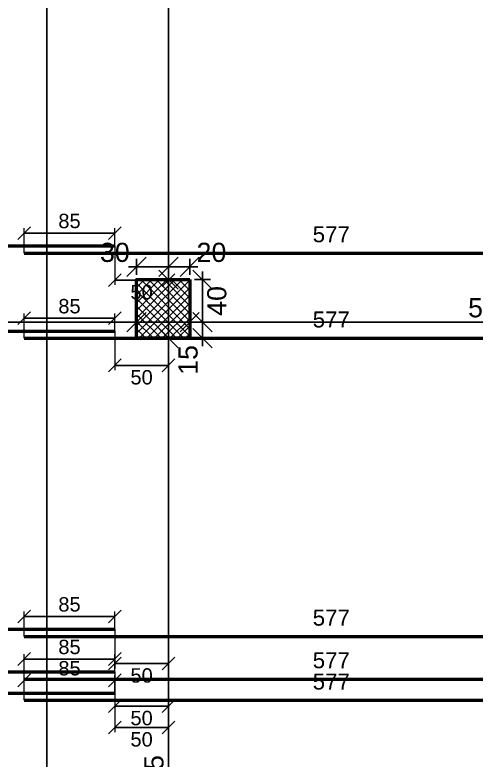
# Model space of a CAD drawing. Header units: millimetres. Extents: x -404 to 6018, y -5139 to 7890.
# Drawn here: x 861 to 1294, y -4361 to -3662 of the extents above; entities that cross this region are included whole.
import ezdxf

# ---------------------------------------------------------------- set-up
doc = ezdxf.new("R2010")
doc.units = ezdxf.units.MM
doc.linetypes.add('ZWCAD_ISO04W100', pattern=[30.5, 24, -3, 0.5, -3])
doc.layers.add('AXIS LINES', color=255, linetype='ZWCAD_ISO04W100', lineweight=13)
doc.layers.add('COLUMN', color=140, linetype='Continuous', lineweight=53)
for name, color, linetype in [('FW_COLUMN_HATCH', 8, 'Continuous'), ('FW_DIM', 7, 'Continuous'), ('REB_TOP_MESH_X', 5, 'Continuous'), ('REB_TOP_MESH_X_AXDIM', 5, 'Continuous'), ('REB_TOP_MESH_X_LAP', 5, 'Continuous'), ('REB_TOP_MESH_X_RANGE', 5, 'Continuous')]:
    doc.layers.add(name, color=color, linetype=linetype)
doc.styles.get("Standard").update_dxf_attribs({"font": 'arial.ttf'})
doc.dimstyles.new('FW_DIM', dxfattribs={"dimtxt": 18, "dimasz": 9, "dimexe": 7.5, "dimexo": 4.5, "dimgap": 4.5, "dimtad": 1, "dimdec": 0, "dimtxsty": 'Standard', "dimtsz": 9, "dimcen": 2.5, "dimdle": 7.5, "dimclrd": 256, "dimclre": 256, "dimclrt": 7, "dimazin": 3, "dimtfac": 1, "dimtmove": 2, "dimatfit": 3})
doc.dimstyles.new('REBAR LAP', dxfattribs={"dimtxt": 13.5, "dimasz": 2.5, "dimexe": 4.5, "dimexo": 0, "dimgap": 4.5, "dimtad": 1, "dimdec": 0, "dimtxsty": 'Standard', "dimtsz": 6, "dimcen": 2.5, "dimclrd": 6, "dimclre": 6, "dimclrt": 7, "dimazin": 3, "dimtfac": 1, "dimtmove": 2, "dimatfit": 3, "dimlwd": 25, "dimlwe": 18})
doc.dimstyles.new('REBAR M-200', dxfattribs={"dimtxt": 15, "dimasz": 15, "dimexe": 25, "dimexo": 12.5, "dimgap": 10, "dimtad": 1, "dimdec": 0, "dimtxsty": 'Standard', "dimblk": 'NONE', "dimcen": 50, "dimse1": 1, "dimse2": 1, "dimclrd": 6, "dimclre": 6, "dimclrt": 7, "dimazin": 3, "dimtfac": 1, "dimtmove": 2, "dimatfit": 3, "dimldrblk": 'NONE', "dimlwd": 53})
doc.dimstyles.new('REBAR RANGE', dxfattribs={"dimtxt": 15, "dimasz": 2.5, "dimexe": 0, "dimexo": 0, "dimgap": 10, "dimtad": 1, "dimdec": 0, "dimtxsty": 'Standard', "dimtsz": 7.5, "dimcen": 2.5, "dimse1": 1, "dimse2": 1, "dimclrd": 6, "dimclre": 6, "dimclrt": 7, "dimazin": 3, "dimtfac": 1, "dimtmove": 2, "dimatfit": 3, "dimlwd": 25})

# ---------------------------------------------------------------- blocks, each defined once
blk = doc.blocks.new('*D1110')
at = {"color": 6, "lineweight": 53}
blk.add_line((504.5, -4238.36), (954.5, -4238.36), dxfattribs=at)
at = {"layer": 'Defpoints'}
for p in [(504.5, -4238.36), (504.5, -4238.36), (954.5, -4238.36)]:
    blk.add_point(p, dxfattribs=at)
at = {"layer": 'REB_TOP_MESH_X', "color": 7, "insert": (729.5, -4220.86), "char_height": 15, "attachment_point": 5}
blk.add_mtext('450', dxfattribs=at)
blk = doc.blocks.new('_NONE')
blk = doc.blocks.new('*D1111')
at = {"color": 6, "lineweight": 53}
blk.add_line((869.5, -4245.11), (1446.5, -4245.11), dxfattribs=at)
at = {"layer": 'Defpoints'}
for p in [(869.5, -4245.11), (869.5, -4245.11), (1446.5, -4245.11)]:
    blk.add_point(p, dxfattribs=at)
at = {"layer": 'REB_TOP_MESH_X', "color": 7, "insert": (1158, -4227.61), "char_height": 15, "attachment_point": 5}
blk.add_mtext('577', dxfattribs=at)
blk = doc.blocks.new('_Oblique')
at = {"color": 0, "linetype": 'ByBlock', "lineweight": -2}
blk.add_line((-0.5, -0.5), (0.5, 0.5), dxfattribs=at)
blk = doc.blocks.new('*D1115')
at = {"color": 6, "lineweight": 18}
for p, q in [((869.5, -4245.11), (869.5, -4221.86)), ((954.5, -4238.36), (954.5, -4221.86))]:
    blk.add_line(p, q, dxfattribs=at)
at = {"color": 6, "lineweight": 25}
blk.add_line((869.5, -4226.36), (954.5, -4226.36), dxfattribs=at)
at = {"layer": 'Defpoints'}
for p in [(869.5, -4226.36), (954.5, -4238.36), (869.5, -4245.11)]:
    blk.add_point(p, dxfattribs=at)
at = {"layer": 'REB_TOP_MESH_X_LAP', "color": 6, "xscale": 12, "yscale": 12}
for p in [(869.5, -4226.36), (954.5, -4226.36)]:
    blk.add_blockref('_OBLIQUE', p, dxfattribs=at)
at = {"layer": 'REB_TOP_MESH_X_LAP', "color": 7, "insert": (912, -4215.11), "char_height": 13.5, "attachment_point": 5}
blk.add_mtext('85', dxfattribs=at)
blk = doc.blocks.new('*D1116')
at = {"color": 6, "lineweight": 18}
for p, q in [((954.5, -4238.36), (954.5, -4275.11)), ((1005, -4238.36), (1005, -4275.11))]:
    blk.add_line(p, q, dxfattribs=at)
at = {"color": 6, "lineweight": 25}
blk.add_line((1005, -4270.61), (954.5, -4270.61), dxfattribs=at)
at = {"layer": 'Defpoints'}
for p in [(954.5, -4238.36), (1005, -4238.36), (1005, -4270.61)]:
    blk.add_point(p, dxfattribs=at)
at = {"layer": 'REB_TOP_MESH_X_AXDIM', "color": 6, "xscale": 12, "yscale": 12}
for p in [(954.5, -4270.61), (1005, -4270.61)]:
    blk.add_blockref('_OBLIQUE', p, dxfattribs=at)
at = {"layer": 'REB_TOP_MESH_X_AXDIM', "color": 7, "insert": (979.75, -4281.86), "char_height": 13.5, "attachment_point": 5}
blk.add_mtext('50', dxfattribs=at)
blk = doc.blocks.new('*D1151')
at = {"color": 6, "lineweight": 53}
blk.add_line((504.5, -4298.36), (954.5, -4298.36), dxfattribs=at)
at = {"layer": 'Defpoints'}
for p in [(504.5, -4298.36), (504.5, -4298.36), (954.5, -4298.36)]:
    blk.add_point(p, dxfattribs=at)
at = {"layer": 'REB_TOP_MESH_X', "color": 7, "insert": (729.5, -4280.86), "char_height": 15, "attachment_point": 5}
blk.add_mtext('450', dxfattribs=at)
blk = doc.blocks.new('*D1152')
at = {"color": 6, "lineweight": 53}
blk.add_line((869.5, -4305.11), (1446.5, -4305.11), dxfattribs=at)
at = {"layer": 'Defpoints'}
for p in [(869.5, -4305.11), (869.5, -4305.11), (1446.5, -4305.11)]:
    blk.add_point(p, dxfattribs=at)
at = {"layer": 'REB_TOP_MESH_X', "color": 7, "insert": (1158, -4287.61), "char_height": 15, "attachment_point": 5}
blk.add_mtext('577', dxfattribs=at)
blk = doc.blocks.new('*D1156')
at = {"color": 6, "lineweight": 18}
for p, q in [((869.5, -4305.11), (869.5, -4281.86)), ((954.5, -4298.36), (954.5, -4281.86))]:
    blk.add_line(p, q, dxfattribs=at)
at = {"color": 6, "lineweight": 25}
blk.add_line((869.5, -4286.36), (954.5, -4286.36), dxfattribs=at)
at = {"layer": 'Defpoints'}
for p in [(869.5, -4286.36), (954.5, -4298.36), (869.5, -4305.11)]:
    blk.add_point(p, dxfattribs=at)
at = {"layer": 'REB_TOP_MESH_X_LAP', "color": 6, "xscale": 12, "yscale": 12}
for p in [(869.5, -4286.36), (954.5, -4286.36)]:
    blk.add_blockref('_OBLIQUE', p, dxfattribs=at)
at = {"layer": 'REB_TOP_MESH_X_LAP', "color": 7, "insert": (912, -4275.11), "char_height": 13.5, "attachment_point": 5}
blk.add_mtext('85', dxfattribs=at)
blk = doc.blocks.new('*D1157')
at = {"color": 6, "lineweight": 18}
for p, q in [((954.5, -4298.36), (954.5, -4335.11)), ((1005, -4298.36), (1005, -4335.11))]:
    blk.add_line(p, q, dxfattribs=at)
at = {"color": 6, "lineweight": 25}
blk.add_line((1005, -4330.61), (954.5, -4330.61), dxfattribs=at)
at = {"layer": 'Defpoints'}
for p in [(954.5, -4298.36), (1005, -4298.36), (1005, -4330.61)]:
    blk.add_point(p, dxfattribs=at)
at = {"layer": 'REB_TOP_MESH_X_AXDIM', "color": 6, "xscale": 12, "yscale": 12}
for p in [(954.5, -4330.61), (1005, -4330.61)]:
    blk.add_blockref('_OBLIQUE', p, dxfattribs=at)
at = {"layer": 'REB_TOP_MESH_X_AXDIM', "color": 7, "insert": (979.75, -4341.86), "char_height": 13.5, "attachment_point": 5}
blk.add_mtext('50', dxfattribs=at)
blk = doc.blocks.new('*D1199')
at = {"color": 6, "lineweight": 53}
blk.add_line((504.5, -3958.36), (954.5, -3958.36), dxfattribs=at)
at = {"layer": 'Defpoints'}
for p in [(504.5, -3958.36), (504.5, -3958.36), (954.5, -3958.36)]:
    blk.add_point(p, dxfattribs=at)
at = {"layer": 'REB_TOP_MESH_X', "color": 7, "insert": (729.5, -3940.86), "char_height": 15, "attachment_point": 5}
blk.add_mtext('450', dxfattribs=at)
blk = doc.blocks.new('*D1200')
at = {"color": 6, "lineweight": 53}
blk.add_line((869.5, -3965.11), (1446.5, -3965.11), dxfattribs=at)
at = {"layer": 'Defpoints'}
for p in [(869.5, -3965.11), (869.5, -3965.11), (1446.5, -3965.11)]:
    blk.add_point(p, dxfattribs=at)
at = {"layer": 'REB_TOP_MESH_X', "color": 7, "insert": (1158, -3947.61), "char_height": 15, "attachment_point": 5}
blk.add_mtext('577', dxfattribs=at)
blk = doc.blocks.new('*D1204')
at = {"color": 6, "lineweight": 18}
for p, q in [((869.5, -3965.11), (869.5, -3941.86)), ((954.5, -3958.36), (954.5, -3941.86))]:
    blk.add_line(p, q, dxfattribs=at)
at = {"color": 6, "lineweight": 25}
blk.add_line((869.5, -3946.36), (954.5, -3946.36), dxfattribs=at)
at = {"layer": 'Defpoints'}
for p in [(869.5, -3946.36), (954.5, -3958.36), (869.5, -3965.11)]:
    blk.add_point(p, dxfattribs=at)
at = {"layer": 'REB_TOP_MESH_X_LAP', "color": 6, "xscale": 12, "yscale": 12}
for p in [(869.5, -3946.36), (954.5, -3946.36)]:
    blk.add_blockref('_OBLIQUE', p, dxfattribs=at)
at = {"layer": 'REB_TOP_MESH_X_LAP', "color": 7, "insert": (912, -3935.11), "char_height": 13.5, "attachment_point": 5}
blk.add_mtext('85', dxfattribs=at)
blk = doc.blocks.new('*D1205')
at = {"color": 6, "lineweight": 18}
for p, q in [((954.5, -3958.36), (954.5, -3995.11)), ((1005, -3958.36), (1005, -3995.11))]:
    blk.add_line(p, q, dxfattribs=at)
at = {"color": 6, "lineweight": 25}
blk.add_line((1005, -3990.61), (954.5, -3990.61), dxfattribs=at)
at = {"layer": 'Defpoints'}
for p in [(954.5, -3958.36), (1005, -3958.36), (1005, -3990.61)]:
    blk.add_point(p, dxfattribs=at)
at = {"layer": 'REB_TOP_MESH_X_AXDIM', "color": 6, "xscale": 12, "yscale": 12}
for p in [(954.5, -3990.61), (1005, -3990.61)]:
    blk.add_blockref('_OBLIQUE', p, dxfattribs=at)
at = {"layer": 'REB_TOP_MESH_X_AXDIM', "color": 7, "insert": (979.75, -4001.86), "char_height": 13.5, "attachment_point": 5}
blk.add_mtext('50', dxfattribs=at)
blk = doc.blocks.new('*D1209')
at = {"color": 6, "lineweight": 53}
blk.add_line((504.5, -3878.36), (954.5, -3878.36), dxfattribs=at)
at = {"layer": 'Defpoints'}
for p in [(504.5, -3878.36), (504.5, -3878.36), (954.5, -3878.36)]:
    blk.add_point(p, dxfattribs=at)
at = {"layer": 'REB_TOP_MESH_X', "color": 7, "insert": (729.5, -3860.86), "char_height": 15, "attachment_point": 5}
blk.add_mtext('450', dxfattribs=at)
blk = doc.blocks.new('*D1210')
at = {"color": 6, "lineweight": 53}
blk.add_line((869.5, -3885.11), (1446.5, -3885.11), dxfattribs=at)
at = {"layer": 'Defpoints'}
for p in [(869.5, -3885.11), (869.5, -3885.11), (1446.5, -3885.11)]:
    blk.add_point(p, dxfattribs=at)
at = {"layer": 'REB_TOP_MESH_X', "color": 7, "insert": (1158, -3867.61), "char_height": 15, "attachment_point": 5}
blk.add_mtext('577', dxfattribs=at)
blk = doc.blocks.new('*D1214')
at = {"color": 6, "lineweight": 18}
for p, q in [((869.5, -3885.11), (869.5, -3861.86)), ((954.5, -3878.36), (954.5, -3861.86))]:
    blk.add_line(p, q, dxfattribs=at)
at = {"color": 6, "lineweight": 25}
blk.add_line((869.5, -3866.36), (954.5, -3866.36), dxfattribs=at)
at = {"layer": 'Defpoints'}
for p in [(869.5, -3866.36), (954.5, -3878.36), (869.5, -3885.11)]:
    blk.add_point(p, dxfattribs=at)
at = {"layer": 'REB_TOP_MESH_X_LAP', "color": 6, "xscale": 12, "yscale": 12}
for p in [(869.5, -3866.36), (954.5, -3866.36)]:
    blk.add_blockref('_OBLIQUE', p, dxfattribs=at)
at = {"layer": 'REB_TOP_MESH_X_LAP', "color": 7, "insert": (912, -3855.11), "char_height": 13.5, "attachment_point": 5}
blk.add_mtext('85', dxfattribs=at)
blk = doc.blocks.new('*D1215')
at = {"color": 6, "lineweight": 18}
for p, q in [((954.5, -3878.36), (954.5, -3915.11)), ((1005, -3878.36), (1005, -3915.11))]:
    blk.add_line(p, q, dxfattribs=at)
at = {"color": 6, "lineweight": 25}
blk.add_line((1005, -3910.61), (954.5, -3910.61), dxfattribs=at)
at = {"layer": 'Defpoints'}
for p in [(954.5, -3878.36), (1005, -3878.36), (1005, -3910.61)]:
    blk.add_point(p, dxfattribs=at)
at = {"layer": 'REB_TOP_MESH_X_AXDIM', "color": 6, "xscale": 12, "yscale": 12}
for p in [(954.5, -3910.61), (1005, -3910.61)]:
    blk.add_blockref('_OBLIQUE', p, dxfattribs=at)
at = {"layer": 'REB_TOP_MESH_X_AXDIM', "color": 7, "insert": (979.75, -3921.86), "char_height": 13.5, "attachment_point": 5}
blk.add_mtext('50', dxfattribs=at)
blk = doc.blocks.new('*D1244')
at = {"color": 6, "lineweight": 53}
blk.add_line((504.5, -4278.36), (954.5, -4278.36), dxfattribs=at)
at = {"layer": 'Defpoints'}
for p in [(504.5, -4278.36), (504.5, -4278.36), (954.5, -4278.36)]:
    blk.add_point(p, dxfattribs=at)
at = {"layer": 'REB_TOP_MESH_X', "color": 7, "insert": (729.5, -4260.86), "char_height": 15, "attachment_point": 5}
blk.add_mtext('450', dxfattribs=at)
blk = doc.blocks.new('*D1245')
at = {"color": 6, "lineweight": 53}
blk.add_line((869.5, -4285.11), (1446.5, -4285.11), dxfattribs=at)
at = {"layer": 'Defpoints'}
for p in [(869.5, -4285.11), (869.5, -4285.11), (1446.5, -4285.11)]:
    blk.add_point(p, dxfattribs=at)
at = {"layer": 'REB_TOP_MESH_X', "color": 7, "insert": (1158, -4267.61), "char_height": 15, "attachment_point": 5}
blk.add_mtext('577', dxfattribs=at)
blk = doc.blocks.new('*D1249')
at = {"color": 6, "lineweight": 18}
for p, q in [((869.5, -4285.11), (869.5, -4261.86)), ((954.5, -4278.36), (954.5, -4261.86))]:
    blk.add_line(p, q, dxfattribs=at)
at = {"color": 6, "lineweight": 25}
blk.add_line((869.5, -4266.36), (954.5, -4266.36), dxfattribs=at)
at = {"layer": 'Defpoints'}
for p in [(869.5, -4266.36), (954.5, -4278.36), (869.5, -4285.11)]:
    blk.add_point(p, dxfattribs=at)
at = {"layer": 'REB_TOP_MESH_X_LAP', "color": 6, "xscale": 12, "yscale": 12}
for p in [(869.5, -4266.36), (954.5, -4266.36)]:
    blk.add_blockref('_OBLIQUE', p, dxfattribs=at)
at = {"layer": 'REB_TOP_MESH_X_LAP', "color": 7, "insert": (912, -4255.11), "char_height": 13.5, "attachment_point": 5}
blk.add_mtext('85', dxfattribs=at)
blk = doc.blocks.new('*D1250')
at = {"color": 6, "lineweight": 18}
for p, q in [((954.5, -4278.36), (954.5, -4315.11)), ((1005, -4278.36), (1005, -4315.11))]:
    blk.add_line(p, q, dxfattribs=at)
at = {"color": 6, "lineweight": 25}
blk.add_line((1005, -4310.61), (954.5, -4310.61), dxfattribs=at)
at = {"layer": 'Defpoints'}
for p in [(954.5, -4278.36), (1005, -4278.36), (1005, -4310.61)]:
    blk.add_point(p, dxfattribs=at)
at = {"layer": 'REB_TOP_MESH_X_AXDIM', "color": 6, "xscale": 12, "yscale": 12}
for p in [(954.5, -4310.61), (1005, -4310.61)]:
    blk.add_blockref('_OBLIQUE', p, dxfattribs=at)
at = {"layer": 'REB_TOP_MESH_X_AXDIM', "color": 7, "insert": (979.75, -4321.86), "char_height": 13.5, "attachment_point": 5}
blk.add_mtext('50', dxfattribs=at)
blk = doc.blocks.new('*D1263')
at = {"color": 6, "lineweight": 25}
blk.add_line((890.75, -4575.11), (890.75, -2495.11), dxfattribs=at)
at = {"layer": 'Defpoints'}
for p in [(890.75, -2495.11), (890.75, -4575.11), (890.75, -4575.11)]:
    blk.add_point(p, dxfattribs=at)
at = {"layer": 'REB_TOP_MESH_X_RANGE', "color": 6, "xscale": 15, "yscale": 15, "rotation": 90}
for p in [(890.75, -2495.11), (890.75, -4575.11)]:
    blk.add_blockref('_OBLIQUE', p, dxfattribs=at)
at = {"layer": 'REB_TOP_MESH_X_RANGE', "color": 7, "insert": (873.25, -3535.11), "char_height": 15, "attachment_point": 5, "rotation": 90}
blk.add_mtext('2080', dxfattribs=at)
blk = doc.blocks.new('*D1352')
for p, q in [((975, -3905.61), (975, -3890.61)), ((1005, -3905.61), (1005, -3890.61)), ((967.5, -3898.11), (1012.5, -3898.11))]:
    blk.add_line(p, q)
at = {"layer": 'Defpoints'}
for p in [(975, -3898.11), (975, -3910.11), (1005, -3910.11)]:
    blk.add_point(p, dxfattribs=at)
at = {"layer": 'FW_DIM', "xscale": 18, "yscale": 18}
for p in [(975, -3898.11), (1005, -3898.11)]:
    blk.add_blockref('_OBLIQUE', p, dxfattribs=at)
at = {"layer": 'FW_DIM', "color": 7, "insert": (954.6, -3884.61), "char_height": 18, "attachment_point": 5}
blk.add_mtext('30', dxfattribs=at)
blk = doc.blocks.new('*D1353')
for p, q in [((1005, -3905.61), (1005, -3890.61)), ((1025, -3905.61), (1025, -3890.61)), ((997.5, -3898.11), (1032.5, -3898.11))]:
    blk.add_line(p, q)
at = {"layer": 'Defpoints'}
for p in [(1005, -3898.11), (1005, -3910.11), (1025, -3910.11)]:
    blk.add_point(p, dxfattribs=at)
at = {"layer": 'FW_DIM', "xscale": 18, "yscale": 18}
for p in [(1005, -3898.11), (1025, -3898.11)]:
    blk.add_blockref('_OBLIQUE', p, dxfattribs=at)
at = {"layer": 'FW_DIM', "color": 7, "insert": (1045.4, -3884.61), "char_height": 18, "attachment_point": 5}
blk.add_mtext('20', dxfattribs=at)
blk = doc.blocks.new('*D1354')
for p, q in [((1037, -3972.61), (1037, -3942.61)), ((1029.5, -3950.11), (1044.5, -3950.11)), ((1029.5, -3965.11), (1044.5, -3965.11))]:
    blk.add_line(p, q)
at = {"layer": 'Defpoints'}
for p in [(1025, -3950.11), (1025, -3965.11), (1037, -3965.11)]:
    blk.add_point(p, dxfattribs=at)
at = {"layer": 'FW_DIM', "xscale": 18, "yscale": 18, "rotation": 90}
for p in [(1037, -3950.11), (1037, -3965.11)]:
    blk.add_blockref('_OBLIQUE', p, dxfattribs=at)
at = {"layer": 'FW_DIM', "color": 7, "insert": (1023.5, -3985.51), "char_height": 18, "attachment_point": 5, "rotation": 90}
blk.add_mtext('15', dxfattribs=at)
blk = doc.blocks.new('*D1355')
for p, q in [((1037, -3957.61), (1037, -3902.61)), ((1029.5, -3910.11), (1044.5, -3910.11)), ((1029.5, -3950.11), (1044.5, -3950.11))]:
    blk.add_line(p, q)
at = {"layer": 'Defpoints'}
for p in [(1025, -3910.11), (1025, -3950.11), (1037, -3950.11)]:
    blk.add_point(p, dxfattribs=at)
at = {"layer": 'FW_DIM', "xscale": 18, "yscale": 18, "rotation": 90}
for p in [(1037, -3910.11), (1037, -3950.11)]:
    blk.add_blockref('_OBLIQUE', p, dxfattribs=at)
at = {"layer": 'FW_DIM', "color": 7, "insert": (1050.5, -3930.11), "char_height": 18, "attachment_point": 5, "rotation": 90}
blk.add_mtext('40', dxfattribs=at)
blk = doc.blocks.new('*D1380')
for p, q in [((85, -3945.61), (85, -3942.61)), ((975, -3945.61), (975, -3942.61)), ((77.5, -3950.11), (982.5, -3950.11))]:
    blk.add_line(p, q)
at = {"layer": 'Defpoints'}
for p in [(85, -3950.11), (85, -3950.11), (975, -3950.11)]:
    blk.add_point(p, dxfattribs=at)
at = {"layer": 'FW_DIM', "xscale": 18, "yscale": 18}
for p in [(85, -3950.11), (975, -3950.11)]:
    blk.add_blockref('_OBLIQUE', p, dxfattribs=at)
at = {"layer": 'FW_DIM', "color": 7, "insert": (530, -3936.61), "char_height": 18, "attachment_point": 5}
blk.add_mtext('890', dxfattribs=at)
blk = doc.blocks.new('*D1381')
for p, q in [((975, -3945.61), (975, -3942.61)), ((1025, -3945.61), (1025, -3942.61)), ((967.5, -3950.11), (1032.5, -3950.11))]:
    blk.add_line(p, q)
at = {"layer": 'Defpoints'}
for p in [(975, -3950.11), (975, -3950.11), (1025, -3950.11)]:
    blk.add_point(p, dxfattribs=at)
at = {"layer": 'FW_DIM', "xscale": 18, "yscale": 18}
for p in [(975, -3950.11), (1025, -3950.11)]:
    blk.add_blockref('_OBLIQUE', p, dxfattribs=at)
blk = doc.blocks.new('*D1382')
for p, q in [((1025, -3945.61), (1025, -3942.61)), ((1590, -3945.61), (1590, -3942.61)), ((1017.5, -3950.11), (1597.5, -3950.11))]:
    blk.add_line(p, q)
at = {"layer": 'Defpoints'}
for p in [(1025, -3950.11), (1025, -3950.11), (1590, -3950.11)]:
    blk.add_point(p, dxfattribs=at)
at = {"layer": 'FW_DIM', "xscale": 18, "yscale": 18}
for p in [(1025, -3950.11), (1590, -3950.11)]:
    blk.add_blockref('_OBLIQUE', p, dxfattribs=at)
at = {"layer": 'FW_DIM', "color": 7, "insert": (1307.5, -3936.61), "char_height": 18, "attachment_point": 5}
blk.add_mtext('565', dxfattribs=at)
blk = doc.blocks.new('*D1443')
for p, q in [((1005, -4797.51), (1005, -3957.61)), ((1000.5, -3965.11), (997.5, -3965.11)), ((1000.5, -4790.01), (997.5, -4790.01))]:
    blk.add_line(p, q)
at = {"layer": 'Defpoints'}
for p in [(1005, -3965.11), (1005, -4790.01), (1005, -4790.01)]:
    blk.add_point(p, dxfattribs=at)
at = {"layer": 'FW_DIM', "xscale": 18, "yscale": 18, "rotation": 90}
for p in [(1005, -3965.11), (1005, -4790.01)]:
    blk.add_blockref('_OBLIQUE', p, dxfattribs=at)
at = {"layer": 'FW_DIM', "color": 7, "insert": (991.5, -4377.56), "char_height": 18, "attachment_point": 5, "rotation": 90}
blk.add_mtext('825', dxfattribs=at)
blk = doc.blocks.new('*D1444')
for p, q in [((1005, -3972.61), (1005, -3902.61)), ((1000.5, -3910.11), (997.5, -3910.11)), ((1000.5, -3965.11), (997.5, -3965.11))]:
    blk.add_line(p, q)
at = {"layer": 'Defpoints'}
for p in [(1005, -3910.11), (1005, -3965.11), (1005, -3965.11)]:
    blk.add_point(p, dxfattribs=at)
at = {"layer": 'FW_DIM', "xscale": 18, "yscale": 18, "rotation": 90}
for p in [(1005, -3910.11), (1005, -3965.11)]:
    blk.add_blockref('_OBLIQUE', p, dxfattribs=at)
blk = doc.blocks.new('*D1445')
for p, q in [((1005, -3917.61), (1005, -3342.61)), ((1000.5, -3350.11), (997.5, -3350.11)), ((1000.5, -3910.11), (997.5, -3910.11))]:
    blk.add_line(p, q)
at = {"layer": 'Defpoints'}
for p in [(1005, -3350.11), (1005, -3910.11), (1005, -3910.11)]:
    blk.add_point(p, dxfattribs=at)
at = {"layer": 'FW_DIM', "xscale": 18, "yscale": 18, "rotation": 90}
for p in [(1005, -3350.11), (1005, -3910.11)]:
    blk.add_blockref('_OBLIQUE', p, dxfattribs=at)
at = {"layer": 'FW_DIM', "color": 7, "insert": (991.5, -3630.11), "char_height": 18, "attachment_point": 5, "rotation": 90}
blk.add_mtext('560', dxfattribs=at)

msp = doc.modelspace()

# ---------------------------------------------------------------- hatches: boundary and pattern name
at = {"layer": 'FW_COLUMN_HATCH'}
h = msp.add_hatch(dxfattribs=at)
h.set_pattern_fill('ANSI37', scale=1.6)
h.paths.add_polyline_path([(1025, -3910.11), (1025, -3965.11), (975, -3965.11), (975, -3910.11), (1025, -3910.11)])

# ---------------------------------------------------------------- linework, layer by layer
at = {"layer": 'AXIS LINES', "color": 0, "ltscale": 3}
for points in [[(1005, -1450.07), (1005, -4990.18)], [(-282.57, -3950.11), (2132.41, -3950.11)]]:
    msp.add_lwpolyline(points, dxfattribs=at)
at = {"layer": 'COLUMN', "ltscale": 0.08}
msp.add_lwpolyline([(1025, -3910.11), (1025, -3965.11), (975, -3965.11), (975, -3910.11), (1025, -3910.11)], dxfattribs=at)

# ---------------------------------------------------------------- dimensions: what is measured, and where the dimension line sits
at = {"layer": 'FW_DIM'}
for base, p1, p2, text, picture, middle in [((1005, -3910.11), (1005, -3910.11), (1005, -3350.11), '560', '*D1445', (991.5, -3630.11)), ((1005, -3965.11), (1005, -3965.11), (1005, -3910.11), ' ', '*D1444', (1005, -3937.61)), ((1037, -3950.11), (1025, -3950.11), (1025, -3910.11), '40', '*D1355', (1050.5, -3930.11)), ((1037, -3965.11), (1025, -3965.11), (1025, -3950.11), '15', '*D1354', (1023.5, -3985.51)), ((1005, -4790.01), (1005, -4790.01), (1005, -3965.11), '825', '*D1443', (991.5, -4377.56))]:
    dim = msp.add_linear_dim(base=base, p1=p1, p2=p2, angle=90, text=text, dimstyle='FW_DIM', override={"dimtmove": 2}, dxfattribs=at)
    dim.commit()
    dim.dimension.update_dxf_attribs({"geometry": picture, "text_midpoint": middle, "dimtype": 160})
for base, p1, p2, text, picture, middle in [((975, -3898.11), (975, -3910.11), (1005, -3910.11), '30', '*D1352', (954.6, -3884.61)), ((1005, -3898.11), (1005, -3910.11), (1025, -3910.11), '20', '*D1353', (1045.4, -3884.61)), ((85, -3950.11), (85, -3950.11), (975, -3950.11), '890', '*D1380', (530, -3936.61)), ((1025, -3950.11), (1025, -3950.11), (1590, -3950.11), '565', '*D1382', (1307.5, -3936.61)), ((975, -3950.11), (975, -3950.11), (1025, -3950.11), ' ', '*D1381', (1000, -3950.11))]:
    dim = msp.add_linear_dim(base=base, p1=p1, p2=p2, text=text, dimstyle='FW_DIM', override={"dimtmove": 2}, dxfattribs=at)
    dim.commit()
    dim.dimension.update_dxf_attribs({"geometry": picture, "text_midpoint": middle, "dimtype": 160})
at = {"layer": 'REB_TOP_MESH_X'}
for base, p1, p2, picture, middle in [((504.5, -3878.36), (504.5, -3878.36), (954.5, -3878.36), '*D1209', (729.5, -3860.86)), ((869.5, -3885.11), (869.5, -3885.11), (1446.5, -3885.11), '*D1210', (1158, -3867.61)), ((504.5, -3958.36), (504.5, -3958.36), (954.5, -3958.36), '*D1199', (729.5, -3940.86)), ((869.5, -3965.11), (869.5, -3965.11), (1446.5, -3965.11), '*D1200', (1158, -3947.61)), ((504.5, -4238.36), (504.5, -4238.36), (954.5, -4238.36), '*D1110', (729.5, -4220.86)), ((869.5, -4245.11), (869.5, -4245.11), (1446.5, -4245.11), '*D1111', (1158, -4227.61)), ((504.5, -4278.36), (504.5, -4278.36), (954.5, -4278.36), '*D1244', (729.5, -4260.86)), ((869.5, -4285.11), (869.5, -4285.11), (1446.5, -4285.11), '*D1245', (1158, -4267.61)), ((504.5, -4298.36), (504.5, -4298.36), (954.5, -4298.36), '*D1151', (729.5, -4280.86)), ((869.5, -4305.11), (869.5, -4305.11), (1446.5, -4305.11), '*D1152', (1158, -4287.61))]:
    dim = msp.add_linear_dim(base=base, p1=p1, p2=p2, dimstyle='REBAR M-200', dxfattribs=at)
    dim.commit()
    dim.dimension.update_dxf_attribs({"geometry": picture, "text_midpoint": middle})
at = {"layer": 'REB_TOP_MESH_X_AXDIM'}
for base, p1, p2, picture, middle in [((1005, -3910.61172782), (1005, -3878.36172782), (954.5, -3878.36172782), '*D1215', (979.75, -3921.86172782)), ((1005, -3990.61172782), (1005, -3958.36172782), (954.5, -3958.36172782), '*D1205', (979.75, -4001.86172782)), ((1005, -4270.61172782), (1005, -4238.36172782), (954.5, -4238.36172782), '*D1116', (979.75, -4281.86172782)), ((1005, -4310.61172782), (1005, -4278.36172782), (954.5, -4278.36172782), '*D1250', (979.75, -4321.86172782)), ((1005, -4330.61172782), (1005, -4298.36172782), (954.5, -4298.36172782), '*D1157', (979.75, -4341.86172782))]:
    dim = msp.add_linear_dim(base=base, p1=p1, p2=p2, dimstyle='REBAR LAP', dxfattribs=at)
    dim.commit()
    dim.dimension.update_dxf_attribs({"geometry": picture, "text_midpoint": middle})
at = {"layer": 'REB_TOP_MESH_X_LAP'}
for base, p1, p2, picture, middle in [((869.5, -3866.36), (869.5, -3885.11), (954.5, -3878.36), '*D1214', (912, -3855.11)), ((869.5, -3946.36), (869.5, -3965.11), (954.5, -3958.36), '*D1204', (912, -3935.11)), ((869.5, -4226.36), (869.5, -4245.11), (954.5, -4238.36), '*D1115', (912, -4215.11)), ((869.5, -4266.36), (869.5, -4285.11), (954.5, -4278.36), '*D1249', (912, -4255.11)), ((869.5, -4286.36), (869.5, -4305.11), (954.5, -4298.36), '*D1156', (912, -4275.11))]:
    dim = msp.add_linear_dim(base=base, p1=p1, p2=p2, dimstyle='REBAR LAP', dxfattribs=at)
    dim.commit()
    dim.dimension.update_dxf_attribs({"geometry": picture, "text_midpoint": middle})
at = {"layer": 'REB_TOP_MESH_X_RANGE'}
dim = msp.add_linear_dim(base=(890.75, -4575.11), p1=(890.75, -4575.11), p2=(890.75, -2495.11), angle=90, dimstyle='REBAR RANGE', dxfattribs=at)
dim.commit()
dim.dimension.update_dxf_attribs({"geometry": '*D1263', "text_midpoint": (873.25, -3535.11)})

doc.saveas('drawing.dxf')
